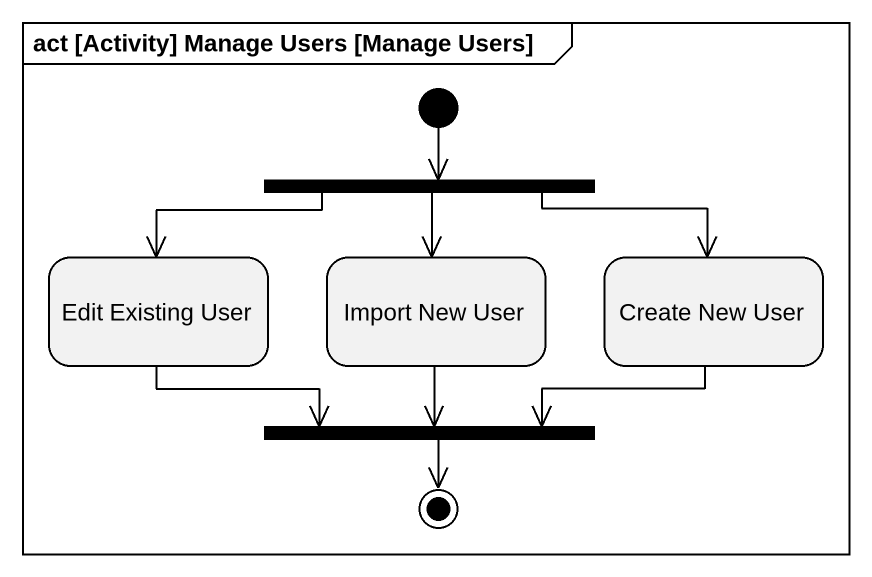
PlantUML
@startuml
mainframe act [Activity] Manage Users [Manage Users]
hide empty description
state fork1 <<fork>>
state "Edit Existing User" as Edit_Existing_User
state "Import New User" as Import_New_User
state "Create New User" as Create_New_User
state fork2 <<join>>
[*] --> fork1
fork1 -left-> Edit_Existing_User
fork1 --> Import_New_User
fork1 -right-> Create_New_User
Edit_Existing_User -right-> fork2
Import_New_User --> fork2
Create_New_User -left-> fork2
fork2 --> [*]
@enduml
